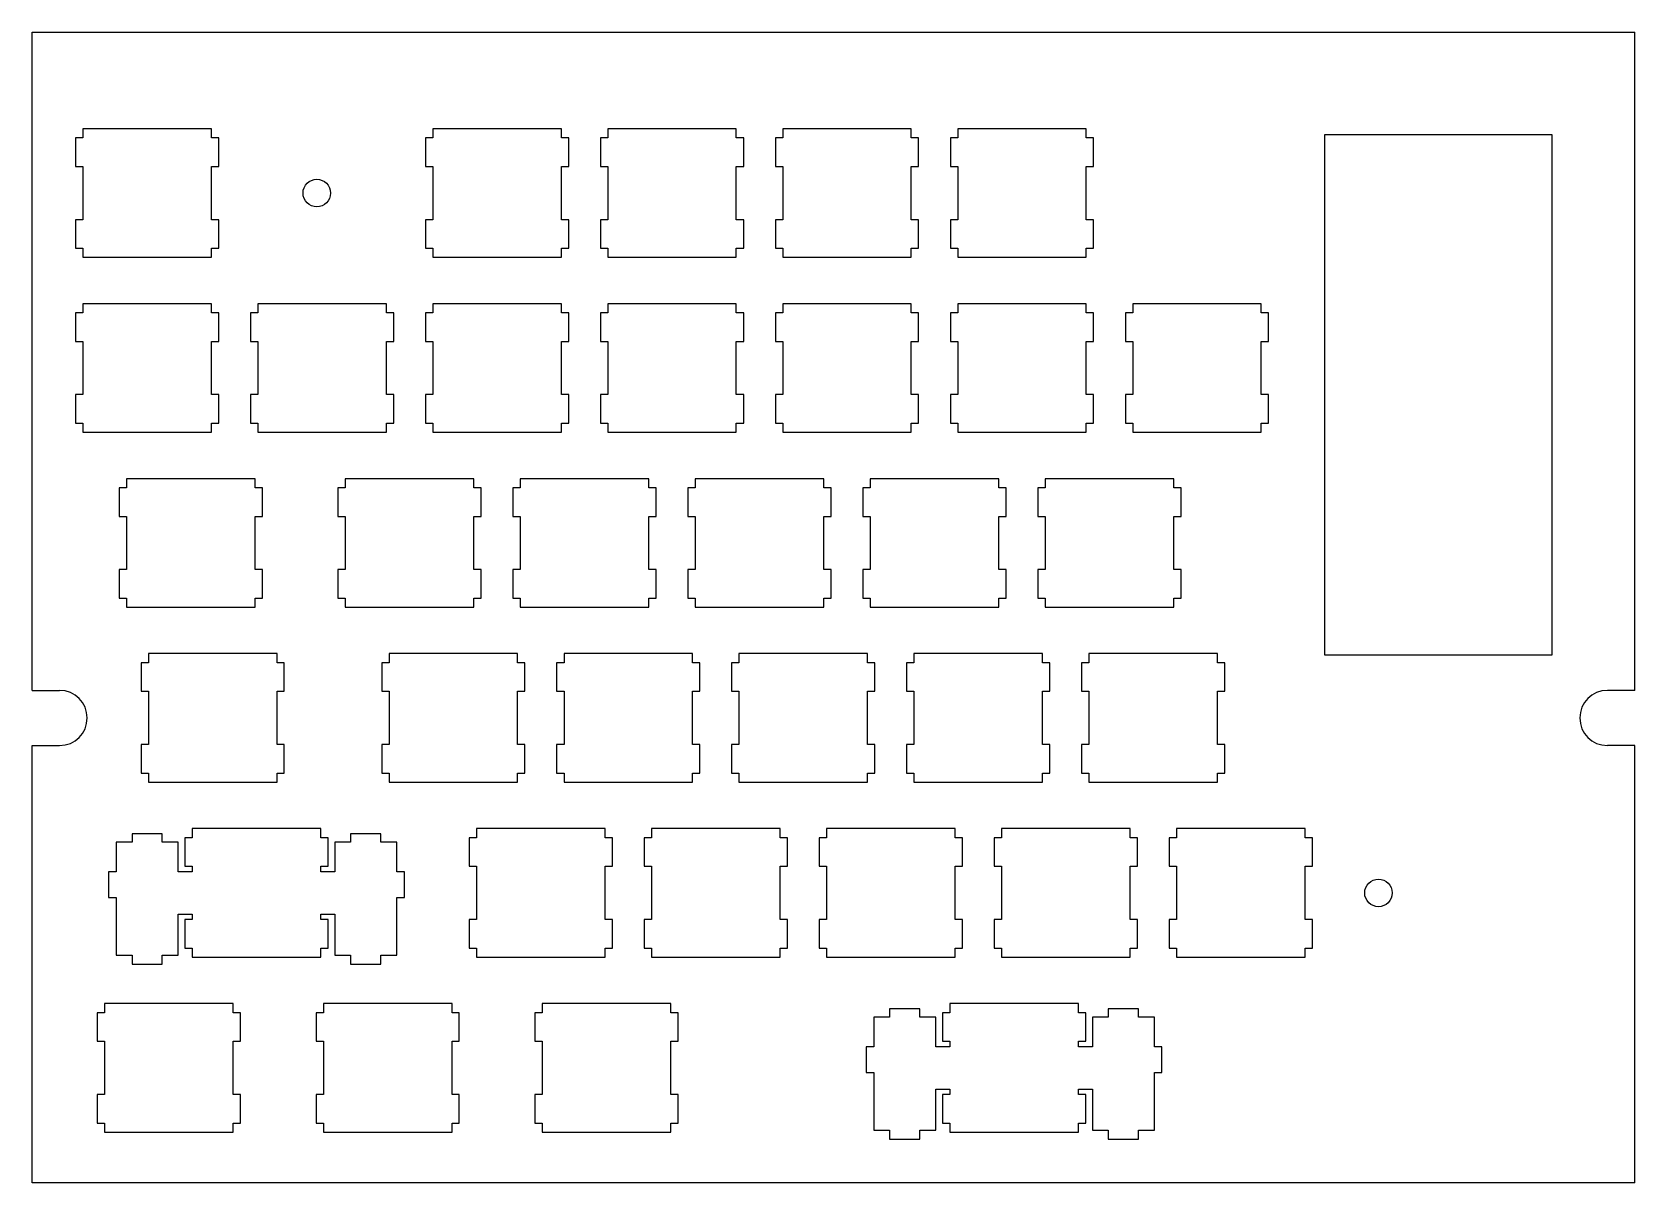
# Model space of a CAD drawing. Header units: millimetres. Extents: x 337 to 512, y 91 to 217.
import ezdxf

# ---------------------------------------------------------------- set-up
doc = ezdxf.new("R2010")
doc.units = ezdxf.units.MM

msp = doc.modelspace()

# ---------------------------------------------------------------- linework, layer by layer
at = {"color": 0}
for p, q in [((351.28, 129.38), (347.98, 129.38)), ((347.98, 129.38), (347.98, 128.46)), ((351.28, 128.46), (351.28, 129.38)), ((354.53, 129.93), (354.53, 128.93)), ((368.53, 129.93), (354.53, 129.93)), ((368.53, 128.93), (368.53, 129.93)), ((375.08, 129.38), (371.78, 129.38)), ((371.78, 129.38), (371.78, 128.46)), ((375.08, 128.46), (375.08, 129.38)), ((347.98, 128.46), (346.25, 128.46)), ((346.25, 128.46), (346.25, 125.23)), ((353, 128.46), (351.28, 128.46)), ((353, 125.23), (353, 128.46)), ((354.53, 128.93), (353.73, 128.93)), ((353.73, 128.93), (353.73, 125.83)), ((369.33, 128.93), (368.53, 128.93)), ((369.33, 125.83), (369.33, 128.93)), ((371.78, 128.46), (370.05, 128.46)), ((370.05, 128.46), (370.05, 125.23)), ((376.8, 128.46), (375.08, 128.46)), ((376.8, 125.23), (376.8, 128.46)), ((353.73, 125.83), (354.53, 125.83)), ((354.53, 125.83), (354.53, 125.23)), ((368.53, 125.23), (368.53, 125.83)), ((368.53, 125.83), (369.33, 125.83)), ((346.25, 125.23), (345.43, 125.23)), ((345.43, 125.23), (345.43, 122.43)), ((354.53, 125.23), (353, 125.23)), ((370.05, 125.23), (368.53, 125.23)), ((377.63, 125.23), (376.8, 125.23)), ((377.63, 122.43), (377.63, 125.23)), ((345.43, 122.43), (346.25, 122.43)), ((346.25, 122.43), (346.25, 116.16)), ((376.8, 116.16), (376.8, 122.43)), ((376.8, 122.43), (377.63, 122.43)), ((353, 116.16), (353, 120.63)), ((353, 120.63), (354.53, 120.63)), ((354.53, 120.63), (354.53, 120.03)), ((368.53, 120.03), (368.53, 120.63)), ((368.53, 120.63), (370.05, 120.63)), ((370.05, 120.63), (370.05, 116.16)), ((354.53, 120.03), (353.73, 120.03)), ((353.73, 120.03), (353.73, 116.93)), ((369.33, 120.03), (368.53, 120.03)), ((369.33, 116.93), (369.33, 120.03)), ((353.73, 116.93), (354.53, 116.93)), ((354.53, 116.93), (354.53, 115.93)), ((368.53, 115.93), (368.53, 116.93)), ((368.53, 116.93), (369.33, 116.93)), ((346.25, 116.16), (347.98, 116.16)), ((347.98, 116.16), (347.98, 115.18)), ((347.98, 115.18), (351.28, 115.18)), ((351.28, 115.18), (351.28, 116.16)), ((351.28, 116.16), (353, 116.16)), ((354.53, 115.93), (368.53, 115.93)), ((370.05, 116.16), (371.78, 116.16)), ((371.78, 116.16), (371.78, 115.18)), ((371.78, 115.18), (375.08, 115.18)), ((375.08, 115.18), (375.08, 116.16)), ((375.08, 116.16), (376.8, 116.16)), ((433.76, 110.33), (430.46, 110.33)), ((430.46, 110.33), (430.46, 109.41)), ((433.76, 109.41), (433.76, 110.33)), ((437.01, 110.88), (437.01, 109.88)), ((451.01, 110.88), (437.01, 110.88)), ((451.01, 109.88), (451.01, 110.88)), ((457.56, 110.33), (454.26, 110.33)), ((454.26, 110.33), (454.26, 109.41)), ((457.56, 109.41), (457.56, 110.33)), ((430.46, 109.41), (428.73, 109.41)), ((428.73, 109.41), (428.73, 106.18)), ((435.49, 109.41), (433.76, 109.41)), ((435.49, 106.18), (435.49, 109.41)), ((437.01, 109.88), (436.21, 109.88)), ((436.21, 109.88), (436.21, 106.78)), ((451.81, 109.88), (451.01, 109.88)), ((451.81, 106.78), (451.81, 109.88)), ((454.26, 109.41), (452.53, 109.41)), ((452.53, 109.41), (452.53, 106.18)), ((459.29, 109.41), (457.56, 109.41)), ((459.29, 106.18), (459.29, 109.41)), ((436.21, 106.78), (437.01, 106.78)), ((437.01, 106.78), (437.01, 106.18)), ((451.01, 106.18), (451.01, 106.78)), ((451.01, 106.78), (451.81, 106.78)), ((428.73, 106.18), (427.91, 106.18)), ((427.91, 106.18), (427.91, 103.38)), ((437.01, 106.18), (435.49, 106.18)), ((452.53, 106.18), (451.01, 106.18)), ((460.11, 106.18), (459.29, 106.18)), ((460.11, 103.38), (460.11, 106.18)), ((427.91, 103.38), (428.73, 103.38)), ((428.73, 103.38), (428.73, 97.11)), ((459.29, 97.11), (459.29, 103.38)), ((459.29, 103.38), (460.11, 103.38)), ((435.49, 97.11), (435.49, 101.58)), ((435.49, 101.58), (437.01, 101.58)), ((437.01, 101.58), (437.01, 100.98)), ((451.01, 100.98), (451.01, 101.58)), ((451.01, 101.58), (452.53, 101.58)), ((452.53, 101.58), (452.53, 97.11)), ((437.01, 100.98), (436.21, 100.98)), ((436.21, 100.98), (436.21, 97.88)), ((451.81, 100.98), (451.01, 100.98)), ((451.81, 97.88), (451.81, 100.98)), ((436.21, 97.88), (437.01, 97.88)), ((437.01, 97.88), (437.01, 96.88)), ((451.01, 96.88), (451.01, 97.88)), ((451.01, 97.88), (451.81, 97.88)), ((428.73, 97.11), (430.46, 97.11)), ((430.46, 97.11), (430.46, 96.13)), ((430.46, 96.13), (433.76, 96.13)), ((433.76, 96.13), (433.76, 97.11)), ((433.76, 97.11), (435.49, 97.11)), ((437.01, 96.88), (451.01, 96.88)), ((452.53, 97.11), (454.26, 97.11)), ((454.26, 97.11), (454.26, 96.13)), ((454.26, 96.13), (457.56, 96.13)), ((457.56, 96.13), (457.56, 97.11)), ((457.56, 97.11), (459.29, 97.11))]:
    msp.add_line(p, q, dxfattribs=at)
at = {"layer": 'Defpoints'}
for p, q in [((511.6, 144.98), (511.6, 216.66)), ((342.62, 206.13), (342.62, 205.13)), ((356.62, 206.13), (342.62, 206.13)), ((356.62, 205.13), (356.62, 206.13)), ((380.72, 206.13), (380.72, 205.13)), ((394.72, 206.13), (380.72, 206.13)), ((394.72, 205.13), (394.72, 206.13)), ((399.77, 206.13), (399.77, 205.13)), ((413.77, 206.13), (399.77, 206.13)), ((413.77, 205.13), (413.77, 206.13)), ((418.82, 206.13), (418.82, 205.13)), ((432.82, 206.13), (418.82, 206.13)), ((432.82, 205.13), (432.82, 206.13)), ((437.87, 206.13), (437.87, 205.13)), ((451.87, 206.13), (437.87, 206.13)), ((451.87, 205.13), (451.87, 206.13)), ((342.62, 205.13), (341.82, 205.13)), ((341.82, 205.13), (341.82, 202.03)), ((357.42, 205.13), (356.62, 205.13)), ((357.42, 202.03), (357.42, 205.13)), ((380.72, 205.13), (379.92, 205.13)), ((379.92, 205.13), (379.92, 202.03)), ((395.52, 205.13), (394.72, 205.13)), ((395.52, 202.03), (395.52, 205.13)), ((399.77, 205.13), (398.97, 205.13)), ((398.97, 205.13), (398.97, 202.03)), ((414.57, 205.13), (413.77, 205.13)), ((414.57, 202.03), (414.57, 205.13)), ((418.82, 205.13), (418.02, 205.13)), ((418.02, 205.13), (418.02, 202.03)), ((433.62, 205.13), (432.82, 205.13)), ((433.62, 202.03), (433.62, 205.13)), ((437.87, 205.13), (437.07, 205.13)), ((437.07, 205.13), (437.07, 202.03)), ((452.67, 205.13), (451.87, 205.13)), ((452.67, 202.03), (452.67, 205.13)), ((341.82, 202.03), (342.62, 202.03)), ((342.62, 202.03), (342.62, 196.23)), ((356.62, 196.23), (356.62, 202.03)), ((356.62, 202.03), (357.42, 202.03)), ((379.92, 202.03), (380.72, 202.03)), ((380.72, 202.03), (380.72, 196.23)), ((394.72, 196.23), (394.72, 202.03)), ((394.72, 202.03), (395.52, 202.03)), ((398.97, 202.03), (399.77, 202.03)), ((399.77, 202.03), (399.77, 196.23)), ((413.77, 196.23), (413.77, 202.03)), ((413.77, 202.03), (414.57, 202.03)), ((418.02, 202.03), (418.82, 202.03)), ((418.82, 202.03), (418.82, 196.23)), ((432.82, 196.23), (432.82, 202.03)), ((432.82, 202.03), (433.62, 202.03)), ((437.07, 202.03), (437.87, 202.03)), ((437.87, 202.03), (437.87, 196.23)), ((451.87, 196.23), (451.87, 202.03)), ((451.87, 202.03), (452.67, 202.03)), ((342.62, 196.23), (341.82, 196.23)), ((341.82, 196.23), (341.82, 193.13)), ((357.42, 196.23), (356.62, 196.23)), ((357.42, 193.13), (357.42, 196.23)), ((380.72, 196.23), (379.92, 196.23)), ((379.92, 196.23), (379.92, 193.13)), ((395.52, 196.23), (394.72, 196.23)), ((395.52, 193.13), (395.52, 196.23)), ((399.77, 196.23), (398.97, 196.23)), ((398.97, 196.23), (398.97, 193.13)), ((414.57, 196.23), (413.77, 196.23)), ((414.57, 193.13), (414.57, 196.23)), ((418.82, 196.23), (418.02, 196.23)), ((418.02, 196.23), (418.02, 193.13)), ((433.62, 196.23), (432.82, 196.23)), ((433.62, 193.13), (433.62, 196.23)), ((437.87, 196.23), (437.07, 196.23)), ((437.07, 196.23), (437.07, 193.13)), ((452.67, 196.23), (451.87, 196.23)), ((452.67, 193.13), (452.67, 196.23)), ((341.82, 193.13), (342.62, 193.13)), ((342.62, 193.13), (342.62, 192.13)), ((342.62, 192.13), (356.62, 192.13)), ((356.62, 192.13), (356.62, 193.13)), ((356.62, 193.13), (357.42, 193.13)), ((379.92, 193.13), (380.72, 193.13)), ((380.72, 193.13), (380.72, 192.13)), ((380.72, 192.13), (394.72, 192.13)), ((394.72, 192.13), (394.72, 193.13)), ((394.72, 193.13), (395.52, 193.13)), ((398.97, 193.13), (399.77, 193.13)), ((399.77, 193.13), (399.77, 192.13)), ((399.77, 192.13), (413.77, 192.13)), ((413.77, 192.13), (413.77, 193.13)), ((413.77, 193.13), (414.57, 193.13)), ((418.02, 193.13), (418.82, 193.13)), ((418.82, 193.13), (418.82, 192.13)), ((418.82, 192.13), (432.82, 192.13)), ((432.82, 192.13), (432.82, 193.13)), ((432.82, 193.13), (433.62, 193.13)), ((437.07, 193.13), (437.87, 193.13)), ((437.87, 193.13), (437.87, 192.13)), ((437.87, 192.13), (451.87, 192.13)), ((451.87, 192.13), (451.87, 193.13)), ((451.87, 193.13), (452.67, 193.13)), ((342.62, 187.08), (342.62, 186.08)), ((356.62, 187.08), (342.62, 187.08)), ((356.62, 186.08), (356.62, 187.08)), ((361.67, 187.08), (361.67, 186.08)), ((375.67, 187.08), (361.67, 187.08)), ((375.67, 186.08), (375.67, 187.08)), ((380.72, 187.08), (380.72, 186.08)), ((394.72, 187.08), (380.72, 187.08)), ((394.72, 186.08), (394.72, 187.08)), ((399.77, 187.08), (399.77, 186.08)), ((413.77, 187.08), (399.77, 187.08)), ((413.77, 186.08), (413.77, 187.08)), ((418.82, 187.08), (418.82, 186.08)), ((432.82, 187.08), (418.82, 187.08)), ((432.82, 186.08), (432.82, 187.08)), ((437.87, 187.08), (437.87, 186.08)), ((451.87, 187.08), (437.87, 187.08)), ((451.87, 186.08), (451.87, 187.08)), ((456.92, 187.08), (456.92, 186.08)), ((470.92, 187.08), (456.92, 187.08)), ((470.92, 186.08), (470.92, 187.08)), ((342.62, 186.08), (341.82, 186.08)), ((341.82, 186.08), (341.82, 182.98)), ((357.42, 186.08), (356.62, 186.08)), ((357.42, 182.98), (357.42, 186.08)), ((361.67, 186.08), (360.87, 186.08)), ((360.87, 186.08), (360.87, 182.98)), ((376.47, 186.08), (375.67, 186.08)), ((376.47, 182.98), (376.47, 186.08)), ((380.72, 186.08), (379.92, 186.08)), ((379.92, 186.08), (379.92, 182.98)), ((395.52, 186.08), (394.72, 186.08)), ((395.52, 182.98), (395.52, 186.08)), ((399.77, 186.08), (398.97, 186.08)), ((398.97, 186.08), (398.97, 182.98)), ((414.57, 186.08), (413.77, 186.08)), ((414.57, 182.98), (414.57, 186.08)), ((418.82, 186.08), (418.02, 186.08)), ((418.02, 186.08), (418.02, 182.98)), ((433.62, 186.08), (432.82, 186.08)), ((433.62, 182.98), (433.62, 186.08)), ((437.87, 186.08), (437.07, 186.08)), ((437.07, 186.08), (437.07, 182.98)), ((452.67, 186.08), (451.87, 186.08)), ((452.67, 182.98), (452.67, 186.08)), ((456.92, 186.08), (456.12, 186.08)), ((456.12, 186.08), (456.12, 182.98)), ((471.72, 186.08), (470.92, 186.08)), ((471.72, 182.98), (471.72, 186.08)), ((341.82, 182.98), (342.62, 182.98)), ((342.62, 182.98), (342.62, 177.18)), ((356.62, 177.18), (356.62, 182.98)), ((356.62, 182.98), (357.42, 182.98)), ((360.87, 182.98), (361.67, 182.98)), ((361.67, 182.98), (361.67, 177.18)), ((375.67, 177.18), (375.67, 182.98)), ((375.67, 182.98), (376.47, 182.98)), ((379.92, 182.98), (380.72, 182.98)), ((380.72, 182.98), (380.72, 177.18)), ((394.72, 177.18), (394.72, 182.98)), ((394.72, 182.98), (395.52, 182.98)), ((398.97, 182.98), (399.77, 182.98)), ((399.77, 182.98), (399.77, 177.18)), ((413.77, 177.18), (413.77, 182.98)), ((413.77, 182.98), (414.57, 182.98)), ((418.02, 182.98), (418.82, 182.98)), ((418.82, 182.98), (418.82, 177.18)), ((432.82, 177.18), (432.82, 182.98)), ((432.82, 182.98), (433.62, 182.98)), ((437.07, 182.98), (437.87, 182.98)), ((437.87, 182.98), (437.87, 177.18)), ((451.87, 177.18), (451.87, 182.98)), ((451.87, 182.98), (452.67, 182.98)), ((456.12, 182.98), (456.92, 182.98)), ((456.92, 182.98), (456.92, 177.18)), ((470.92, 177.18), (470.92, 182.98)), ((470.92, 182.98), (471.72, 182.98)), ((342.62, 177.18), (341.82, 177.18)), ((341.82, 177.18), (341.82, 174.08)), ((357.42, 177.18), (356.62, 177.18)), ((357.42, 174.08), (357.42, 177.18)), ((361.67, 177.18), (360.87, 177.18)), ((360.87, 177.18), (360.87, 174.08)), ((376.47, 177.18), (375.67, 177.18)), ((376.47, 174.08), (376.47, 177.18)), ((380.72, 177.18), (379.92, 177.18)), ((379.92, 177.18), (379.92, 174.08)), ((395.52, 177.18), (394.72, 177.18)), ((395.52, 174.08), (395.52, 177.18)), ((399.77, 177.18), (398.97, 177.18)), ((398.97, 177.18), (398.97, 174.08)), ((414.57, 177.18), (413.77, 177.18)), ((414.57, 174.08), (414.57, 177.18)), ((418.82, 177.18), (418.02, 177.18)), ((418.02, 177.18), (418.02, 174.08)), ((433.62, 177.18), (432.82, 177.18)), ((433.62, 174.08), (433.62, 177.18)), ((437.87, 177.18), (437.07, 177.18)), ((437.07, 177.18), (437.07, 174.08)), ((452.67, 177.18), (451.87, 177.18)), ((452.67, 174.08), (452.67, 177.18)), ((456.92, 177.18), (456.12, 177.18)), ((456.12, 177.18), (456.12, 174.08)), ((471.72, 177.18), (470.92, 177.18)), ((471.72, 174.08), (471.72, 177.18)), ((341.82, 174.08), (342.62, 174.08)), ((342.62, 174.08), (342.62, 173.08)), ((342.62, 173.08), (356.62, 173.08)), ((356.62, 173.08), (356.62, 174.08)), ((356.62, 174.08), (357.42, 174.08)), ((360.87, 174.08), (361.67, 174.08)), ((361.67, 174.08), (361.67, 173.08)), ((361.67, 173.08), (375.67, 173.08)), ((375.67, 173.08), (375.67, 174.08)), ((375.67, 174.08), (376.47, 174.08)), ((379.92, 174.08), (380.72, 174.08)), ((380.72, 174.08), (380.72, 173.08)), ((380.72, 173.08), (394.72, 173.08)), ((394.72, 173.08), (394.72, 174.08)), ((394.72, 174.08), (395.52, 174.08)), ((398.97, 174.08), (399.77, 174.08)), ((399.77, 174.08), (399.77, 173.08)), ((399.77, 173.08), (413.77, 173.08)), ((413.77, 173.08), (413.77, 174.08)), ((413.77, 174.08), (414.57, 174.08)), ((418.02, 174.08), (418.82, 174.08)), ((418.82, 174.08), (418.82, 173.08)), ((418.82, 173.08), (432.82, 173.08)), ((432.82, 173.08), (432.82, 174.08)), ((432.82, 174.08), (433.62, 174.08)), ((437.07, 174.08), (437.87, 174.08)), ((437.87, 174.08), (437.87, 173.08)), ((437.87, 173.08), (451.87, 173.08)), ((451.87, 173.08), (451.87, 174.08)), ((451.87, 174.08), (452.67, 174.08)), ((456.12, 174.08), (456.92, 174.08)), ((456.92, 174.08), (456.92, 173.08)), ((456.92, 173.08), (470.92, 173.08)), ((470.92, 173.08), (470.92, 174.08)), ((470.92, 174.08), (471.72, 174.08)), ((347.38, 168.03), (347.38, 167.03)), ((361.38, 168.03), (347.38, 168.03)), ((361.38, 167.03), (361.38, 168.03)), ((371.2, 168.03), (371.2, 167.03)), ((385.2, 168.03), (371.2, 168.03)), ((385.2, 167.03), (385.2, 168.03)), ((390.25, 168.03), (390.25, 167.03)), ((404.25, 168.03), (390.25, 168.03)), ((404.25, 167.03), (404.25, 168.03)), ((409.3, 168.03), (409.3, 167.03)), ((423.3, 168.03), (409.3, 168.03)), ((423.3, 167.03), (423.3, 168.03)), ((428.35, 168.03), (428.35, 167.03)), ((442.35, 168.03), (428.35, 168.03)), ((442.35, 167.03), (442.35, 168.03)), ((447.4, 168.03), (447.4, 167.03)), ((461.4, 168.03), (447.4, 168.03)), ((461.4, 167.03), (461.4, 168.03)), ((347.38, 167.03), (346.58, 167.03)), ((346.58, 167.03), (346.58, 163.93)), ((362.18, 167.03), (361.38, 167.03)), ((362.18, 163.93), (362.18, 167.03)), ((371.2, 167.03), (370.4, 167.03)), ((370.4, 167.03), (370.4, 163.93)), ((386, 167.03), (385.2, 167.03)), ((386, 163.93), (386, 167.03)), ((390.25, 167.03), (389.45, 167.03)), ((389.45, 167.03), (389.45, 163.93)), ((405.05, 167.03), (404.25, 167.03)), ((405.05, 163.93), (405.05, 167.03)), ((409.3, 167.03), (408.5, 167.03)), ((408.5, 167.03), (408.5, 163.93)), ((424.1, 167.03), (423.3, 167.03)), ((424.1, 163.93), (424.1, 167.03)), ((428.35, 167.03), (427.55, 167.03)), ((427.55, 167.03), (427.55, 163.93)), ((443.15, 167.03), (442.35, 167.03)), ((443.15, 163.93), (443.15, 167.03)), ((447.4, 167.03), (446.6, 167.03)), ((446.6, 167.03), (446.6, 163.93)), ((462.2, 167.03), (461.4, 167.03)), ((462.2, 163.93), (462.2, 167.03)), ((346.58, 163.93), (347.38, 163.93)), ((347.38, 163.93), (347.38, 158.13)), ((361.38, 158.13), (361.38, 163.93)), ((361.38, 163.93), (362.18, 163.93)), ((370.4, 163.93), (371.2, 163.93)), ((371.2, 163.93), (371.2, 158.13)), ((385.2, 158.13), (385.2, 163.93)), ((385.2, 163.93), (386, 163.93)), ((389.45, 163.93), (390.25, 163.93)), ((390.25, 163.93), (390.25, 158.13)), ((404.25, 158.13), (404.25, 163.93)), ((404.25, 163.93), (405.05, 163.93)), ((408.5, 163.93), (409.3, 163.93)), ((409.3, 163.93), (409.3, 158.13)), ((423.3, 158.13), (423.3, 163.93)), ((423.3, 163.93), (424.1, 163.93)), ((427.55, 163.93), (428.35, 163.93)), ((428.35, 163.93), (428.35, 158.13)), ((442.35, 158.13), (442.35, 163.93)), ((442.35, 163.93), (443.15, 163.93)), ((446.6, 163.93), (447.4, 163.93)), ((447.4, 163.93), (447.4, 158.13)), ((461.4, 158.13), (461.4, 163.93)), ((461.4, 163.93), (462.2, 163.93)), ((347.38, 158.13), (346.58, 158.13)), ((346.58, 158.13), (346.58, 155.03)), ((362.18, 158.13), (361.38, 158.13)), ((362.18, 155.03), (362.18, 158.13)), ((371.2, 158.13), (370.4, 158.13)), ((370.4, 158.13), (370.4, 155.03)), ((386, 158.13), (385.2, 158.13)), ((386, 155.03), (386, 158.13)), ((390.25, 158.13), (389.45, 158.13)), ((389.45, 158.13), (389.45, 155.03)), ((405.05, 158.13), (404.25, 158.13)), ((405.05, 155.03), (405.05, 158.13)), ((409.3, 158.13), (408.5, 158.13)), ((408.5, 158.13), (408.5, 155.03)), ((424.1, 158.13), (423.3, 158.13)), ((424.1, 155.03), (424.1, 158.13)), ((428.35, 158.13), (427.55, 158.13)), ((427.55, 158.13), (427.55, 155.03)), ((443.15, 158.13), (442.35, 158.13)), ((443.15, 155.03), (443.15, 158.13)), ((447.4, 158.13), (446.6, 158.13)), ((446.6, 158.13), (446.6, 155.03)), ((462.2, 158.13), (461.4, 158.13)), ((462.2, 155.03), (462.2, 158.13)), ((346.58, 155.03), (347.38, 155.03)), ((347.38, 155.03), (347.38, 154.03)), ((347.38, 154.03), (361.38, 154.03)), ((361.38, 154.03), (361.38, 155.03)), ((361.38, 155.03), (362.18, 155.03)), ((370.4, 155.03), (371.2, 155.03)), ((371.2, 155.03), (371.2, 154.03)), ((371.2, 154.03), (385.2, 154.03)), ((385.2, 154.03), (385.2, 155.03)), ((385.2, 155.03), (386, 155.03)), ((389.45, 155.03), (390.25, 155.03)), ((390.25, 155.03), (390.25, 154.03)), ((390.25, 154.03), (404.25, 154.03)), ((404.25, 154.03), (404.25, 155.03)), ((404.25, 155.03), (405.05, 155.03)), ((408.5, 155.03), (409.3, 155.03)), ((409.3, 155.03), (409.3, 154.03)), ((409.3, 154.03), (423.3, 154.03)), ((423.3, 154.03), (423.3, 155.03)), ((423.3, 155.03), (424.1, 155.03)), ((427.55, 155.03), (428.35, 155.03)), ((428.35, 155.03), (428.35, 154.03)), ((428.35, 154.03), (442.35, 154.03)), ((442.35, 154.03), (442.35, 155.03)), ((442.35, 155.03), (443.15, 155.03)), ((446.6, 155.03), (447.4, 155.03)), ((447.4, 155.03), (447.4, 154.03)), ((447.4, 154.03), (461.4, 154.03)), ((461.4, 154.03), (461.4, 155.03)), ((461.4, 155.03), (462.2, 155.03)), ((349.76, 148.98), (349.76, 147.98)), ((363.77, 148.98), (349.76, 148.98)), ((363.77, 147.98), (363.77, 148.98)), ((375.96, 148.98), (375.96, 147.98)), ((389.96, 148.98), (375.96, 148.98)), ((389.96, 147.98), (389.96, 148.98)), ((395.01, 148.98), (395.01, 147.98)), ((409.01, 148.98), (395.01, 148.98)), ((409.01, 147.98), (409.01, 148.98)), ((414.06, 148.98), (414.06, 147.98)), ((428.06, 148.98), (414.06, 148.98)), ((428.06, 147.98), (428.06, 148.98)), ((433.11, 148.98), (433.11, 147.98)), ((447.11, 148.98), (433.11, 148.98)), ((447.11, 147.98), (447.11, 148.98)), ((452.16, 148.98), (452.16, 147.98)), ((466.16, 148.98), (452.16, 148.98)), ((466.16, 147.98), (466.16, 148.98)), ((349.76, 147.98), (348.97, 147.98)), ((348.97, 147.98), (348.97, 144.88)), ((364.56, 147.98), (363.77, 147.98)), ((364.56, 144.88), (364.56, 147.98)), ((375.96, 147.98), (375.16, 147.98)), ((375.16, 147.98), (375.16, 144.88)), ((390.76, 147.98), (389.96, 147.98)), ((390.76, 144.88), (390.76, 147.98)), ((395.01, 147.98), (394.21, 147.98)), ((394.21, 147.98), (394.21, 144.88)), ((409.81, 147.98), (409.01, 147.98)), ((409.81, 144.88), (409.81, 147.98)), ((414.06, 147.98), (413.26, 147.98)), ((413.26, 147.98), (413.26, 144.88)), ((428.86, 147.98), (428.06, 147.98)), ((428.86, 144.88), (428.86, 147.98)), ((433.11, 147.98), (432.31, 147.98)), ((432.31, 147.98), (432.31, 144.88)), ((447.91, 147.98), (447.11, 147.98)), ((447.91, 144.88), (447.91, 147.98)), ((452.16, 147.98), (451.36, 147.98)), ((451.36, 147.98), (451.36, 144.88)), ((466.96, 147.98), (466.16, 147.98)), ((466.96, 144.88), (466.96, 147.98)), ((348.97, 144.88), (349.76, 144.88)), ((349.76, 144.88), (349.76, 139.08)), ((363.77, 139.08), (363.77, 144.88)), ((363.77, 144.88), (364.56, 144.88)), ((375.16, 144.88), (375.96, 144.88)), ((375.96, 144.88), (375.96, 139.08)), ((389.96, 139.08), (389.96, 144.88)), ((389.96, 144.88), (390.76, 144.88)), ((394.21, 144.88), (395.01, 144.88)), ((395.01, 144.88), (395.01, 139.08)), ((409.01, 139.08), (409.01, 144.88)), ((409.01, 144.88), (409.81, 144.88)), ((413.26, 144.88), (414.06, 144.88)), ((414.06, 144.88), (414.06, 139.08)), ((428.06, 139.08), (428.06, 144.88)), ((428.06, 144.88), (428.86, 144.88)), ((432.31, 144.88), (433.11, 144.88)), ((433.11, 144.88), (433.11, 139.08)), ((447.11, 139.08), (447.11, 144.88)), ((447.11, 144.88), (447.91, 144.88)), ((451.36, 144.88), (452.16, 144.88)), ((452.16, 144.88), (452.16, 139.08)), ((466.16, 139.08), (466.16, 144.88)), ((466.16, 144.88), (466.96, 144.88)), ((349.76, 139.08), (348.97, 139.08)), ((348.97, 139.08), (348.97, 135.98)), ((364.56, 139.08), (363.77, 139.08)), ((364.56, 135.98), (364.56, 139.08)), ((375.96, 139.08), (375.16, 139.08)), ((375.16, 139.08), (375.16, 135.98)), ((390.76, 139.08), (389.96, 139.08)), ((390.76, 135.98), (390.76, 139.08)), ((395.01, 139.08), (394.21, 139.08)), ((394.21, 139.08), (394.21, 135.98)), ((409.81, 139.08), (409.01, 139.08)), ((409.81, 135.98), (409.81, 139.08)), ((414.06, 139.08), (413.26, 139.08)), ((413.26, 139.08), (413.26, 135.98)), ((428.86, 139.08), (428.06, 139.08)), ((428.86, 135.98), (428.86, 139.08)), ((433.11, 139.08), (432.31, 139.08)), ((432.31, 139.08), (432.31, 135.98)), ((447.91, 139.08), (447.11, 139.08)), ((447.91, 135.98), (447.91, 139.08)), ((452.16, 139.08), (451.36, 139.08)), ((451.36, 139.08), (451.36, 135.98)), ((466.96, 139.08), (466.16, 139.08)), ((466.96, 135.98), (466.96, 139.08)), ((511.6, 91.36), (511.6, 138.98)), ((348.97, 135.98), (349.76, 135.98)), ((349.76, 135.98), (349.76, 134.98)), ((349.76, 134.98), (363.77, 134.98)), ((363.77, 134.98), (363.77, 135.98)), ((363.77, 135.98), (364.56, 135.98)), ((375.16, 135.98), (375.96, 135.98)), ((375.96, 135.98), (375.96, 134.98)), ((375.96, 134.98), (389.96, 134.98)), ((389.96, 134.98), (389.96, 135.98)), ((389.96, 135.98), (390.76, 135.98)), ((394.21, 135.98), (395.01, 135.98)), ((395.01, 135.98), (395.01, 134.98)), ((395.01, 134.98), (409.01, 134.98)), ((409.01, 134.98), (409.01, 135.98)), ((409.01, 135.98), (409.81, 135.98)), ((413.26, 135.98), (414.06, 135.98)), ((414.06, 135.98), (414.06, 134.98)), ((414.06, 134.98), (428.06, 134.98)), ((428.06, 134.98), (428.06, 135.98)), ((428.06, 135.98), (428.86, 135.98)), ((432.31, 135.98), (433.11, 135.98)), ((433.11, 135.98), (433.11, 134.98)), ((433.11, 134.98), (447.11, 134.98)), ((447.11, 134.98), (447.11, 135.98)), ((447.11, 135.98), (447.91, 135.98)), ((451.36, 135.98), (452.16, 135.98)), ((452.16, 135.98), (452.16, 134.98)), ((452.16, 134.98), (466.16, 134.98)), ((466.16, 134.98), (466.16, 135.98)), ((466.16, 135.98), (466.96, 135.98)), ((354.53, 129.93), (354.53, 128.93)), ((368.53, 129.93), (354.53, 129.93)), ((368.53, 128.93), (368.53, 129.93)), ((385.48, 129.93), (385.48, 128.93)), ((399.48, 129.93), (385.48, 129.93)), ((399.48, 128.93), (399.48, 129.93)), ((404.53, 129.93), (404.53, 128.93)), ((418.53, 129.93), (404.53, 129.93)), ((418.53, 128.93), (418.53, 129.93)), ((423.58, 129.93), (423.58, 128.93)), ((437.58, 129.93), (423.58, 129.93)), ((437.58, 128.93), (437.58, 129.93)), ((442.63, 129.93), (442.63, 128.93)), ((456.63, 129.93), (442.63, 129.93)), ((456.63, 128.93), (456.63, 129.93)), ((461.68, 129.93), (461.68, 128.93)), ((475.68, 129.93), (461.68, 129.93)), ((475.68, 128.93), (475.68, 129.93)), ((354.53, 128.93), (353.73, 128.93)), ((353.73, 128.93), (353.73, 125.83)), ((369.33, 128.93), (368.53, 128.93)), ((369.33, 125.83), (369.33, 128.93)), ((385.48, 128.93), (384.68, 128.93)), ((384.68, 128.93), (384.68, 125.83)), ((400.28, 128.93), (399.48, 128.93)), ((400.28, 125.83), (400.28, 128.93)), ((404.53, 128.93), (403.73, 128.93)), ((403.73, 128.93), (403.73, 125.83)), ((419.33, 128.93), (418.53, 128.93)), ((419.33, 125.83), (419.33, 128.93)), ((423.58, 128.93), (422.78, 128.93)), ((422.78, 128.93), (422.78, 125.83)), ((438.38, 128.93), (437.58, 128.93)), ((438.38, 125.83), (438.38, 128.93)), ((442.63, 128.93), (441.83, 128.93)), ((441.83, 128.93), (441.83, 125.83)), ((457.43, 128.93), (456.63, 128.93)), ((457.43, 125.83), (457.43, 128.93)), ((461.68, 128.93), (460.88, 128.93)), ((460.88, 128.93), (460.88, 125.83)), ((476.48, 128.93), (475.68, 128.93)), ((476.48, 125.83), (476.48, 128.93)), ((353.73, 125.83), (354.53, 125.83)), ((368.53, 125.83), (369.33, 125.83)), ((384.68, 125.83), (385.48, 125.83)), ((385.48, 125.83), (385.48, 120.03)), ((399.48, 120.03), (399.48, 125.83)), ((399.48, 125.83), (400.28, 125.83)), ((403.73, 125.83), (404.53, 125.83)), ((404.53, 125.83), (404.53, 120.03)), ((418.53, 120.03), (418.53, 125.83)), ((418.53, 125.83), (419.33, 125.83)), ((422.78, 125.83), (423.58, 125.83)), ((423.58, 125.83), (423.58, 120.03)), ((437.58, 120.03), (437.58, 125.83)), ((437.58, 125.83), (438.38, 125.83)), ((441.83, 125.83), (442.63, 125.83)), ((442.63, 125.83), (442.63, 120.03)), ((456.63, 120.03), (456.63, 125.83)), ((456.63, 125.83), (457.43, 125.83)), ((460.88, 125.83), (461.68, 125.83)), ((461.68, 125.83), (461.68, 120.03)), ((475.68, 120.03), (475.68, 125.83)), ((475.68, 125.83), (476.48, 125.83)), ((354.53, 120.03), (353.73, 120.03)), ((353.73, 120.03), (353.73, 116.93)), ((369.33, 120.03), (368.53, 120.03)), ((369.33, 116.93), (369.33, 120.03)), ((385.48, 120.03), (384.68, 120.03)), ((384.68, 120.03), (384.68, 116.93)), ((400.28, 120.03), (399.48, 120.03)), ((400.28, 116.93), (400.28, 120.03)), ((404.53, 120.03), (403.73, 120.03)), ((403.73, 120.03), (403.73, 116.93)), ((419.33, 120.03), (418.53, 120.03)), ((419.33, 116.93), (419.33, 120.03)), ((423.58, 120.03), (422.78, 120.03)), ((422.78, 120.03), (422.78, 116.93)), ((438.38, 120.03), (437.58, 120.03)), ((438.38, 116.93), (438.38, 120.03)), ((442.63, 120.03), (441.83, 120.03)), ((441.83, 120.03), (441.83, 116.93)), ((457.43, 120.03), (456.63, 120.03)), ((457.43, 116.93), (457.43, 120.03)), ((461.68, 120.03), (460.88, 120.03)), ((460.88, 120.03), (460.88, 116.93)), ((476.48, 120.03), (475.68, 120.03)), ((476.48, 116.93), (476.48, 120.03)), ((353.73, 116.93), (354.53, 116.93)), ((354.53, 116.93), (354.53, 115.93)), ((368.53, 115.93), (368.53, 116.93)), ((368.53, 116.93), (369.33, 116.93)), ((384.68, 116.93), (385.48, 116.93)), ((385.48, 116.93), (385.48, 115.93)), ((399.48, 115.93), (399.48, 116.93)), ((399.48, 116.93), (400.28, 116.93)), ((403.73, 116.93), (404.53, 116.93)), ((404.53, 116.93), (404.53, 115.93)), ((418.53, 115.93), (418.53, 116.93)), ((418.53, 116.93), (419.33, 116.93)), ((422.78, 116.93), (423.58, 116.93)), ((423.58, 116.93), (423.58, 115.93)), ((437.58, 115.93), (437.58, 116.93)), ((437.58, 116.93), (438.38, 116.93)), ((441.83, 116.93), (442.63, 116.93)), ((442.63, 116.93), (442.63, 115.93)), ((456.63, 115.93), (456.63, 116.93)), ((456.63, 116.93), (457.43, 116.93)), ((460.88, 116.93), (461.68, 116.93)), ((461.68, 116.93), (461.68, 115.93)), ((475.68, 115.93), (475.68, 116.93)), ((475.68, 116.93), (476.48, 116.93)), ((354.53, 115.93), (368.53, 115.93)), ((385.48, 115.93), (399.48, 115.93)), ((404.53, 115.93), (418.53, 115.93)), ((423.58, 115.93), (437.58, 115.93)), ((442.63, 115.93), (456.63, 115.93)), ((461.68, 115.93), (475.68, 115.93)), ((345, 110.88), (345, 109.88)), ((359, 110.88), (345, 110.88)), ((359, 109.88), (359, 110.88)), ((368.81, 110.88), (368.81, 109.88)), ((382.82, 110.88), (368.81, 110.88)), ((382.82, 109.88), (382.82, 110.88)), ((392.63, 110.88), (392.63, 109.88)), ((406.63, 110.88), (392.63, 110.88)), ((406.63, 109.88), (406.63, 110.88)), ((437.01, 110.88), (437.01, 109.88)), ((451.01, 110.88), (437.01, 110.88)), ((451.01, 109.88), (451.01, 110.88)), ((345, 109.88), (344.2, 109.88)), ((344.2, 109.88), (344.2, 106.78)), ((359.8, 109.88), (359, 109.88)), ((359.8, 106.78), (359.8, 109.88)), ((368.81, 109.88), (368.02, 109.88)), ((368.02, 109.88), (368.02, 106.78)), ((383.61, 109.88), (382.82, 109.88)), ((383.61, 106.78), (383.61, 109.88)), ((392.63, 109.88), (391.83, 109.88)), ((391.83, 109.88), (391.83, 106.78)), ((407.43, 109.88), (406.63, 109.88)), ((407.43, 106.78), (407.43, 109.88)), ((437.01, 109.88), (436.21, 109.88)), ((436.21, 109.88), (436.21, 106.78)), ((451.81, 109.88), (451.01, 109.88)), ((451.81, 106.78), (451.81, 109.88)), ((344.2, 106.78), (345, 106.78)), ((345, 106.78), (345, 100.98)), ((359, 100.98), (359, 106.78)), ((359, 106.78), (359.8, 106.78)), ((368.02, 106.78), (368.81, 106.78)), ((368.81, 106.78), (368.81, 100.98)), ((382.82, 100.98), (382.82, 106.78)), ((382.82, 106.78), (383.61, 106.78)), ((391.83, 106.78), (392.63, 106.78)), ((392.63, 106.78), (392.63, 100.98)), ((406.63, 100.98), (406.63, 106.78)), ((406.63, 106.78), (407.43, 106.78)), ((436.21, 106.78), (437.01, 106.78)), ((451.01, 106.78), (451.81, 106.78)), ((345, 100.98), (344.2, 100.98)), ((344.2, 100.98), (344.2, 97.88)), ((359.8, 100.98), (359, 100.98)), ((359.8, 97.88), (359.8, 100.98)), ((368.81, 100.98), (368.02, 100.98)), ((368.02, 100.98), (368.02, 97.88)), ((383.61, 100.98), (382.82, 100.98)), ((383.61, 97.88), (383.61, 100.98)), ((392.63, 100.98), (391.83, 100.98)), ((391.83, 100.98), (391.83, 97.88)), ((407.43, 100.98), (406.63, 100.98)), ((407.43, 97.88), (407.43, 100.98)), ((437.01, 100.98), (436.21, 100.98)), ((436.21, 100.98), (436.21, 97.88)), ((451.81, 100.98), (451.01, 100.98)), ((451.81, 97.88), (451.81, 100.98)), ((344.2, 97.88), (345, 97.88)), ((345, 97.88), (345, 96.88)), ((359, 96.88), (359, 97.88)), ((359, 97.88), (359.8, 97.88)), ((368.02, 97.88), (368.81, 97.88)), ((368.81, 97.88), (368.81, 96.88)), ((382.82, 96.88), (382.82, 97.88)), ((382.82, 97.88), (383.61, 97.88)), ((391.83, 97.88), (392.63, 97.88)), ((392.63, 97.88), (392.63, 96.88)), ((406.63, 96.88), (406.63, 97.88)), ((406.63, 97.88), (407.43, 97.88)), ((436.21, 97.88), (437.01, 97.88)), ((437.01, 97.88), (437.01, 96.88)), ((451.01, 96.88), (451.01, 97.88)), ((451.01, 97.88), (451.81, 97.88)), ((345, 96.88), (359, 96.88)), ((368.81, 96.88), (382.82, 96.88)), ((392.63, 96.88), (406.63, 96.88)), ((437.01, 96.88), (451.01, 96.88))]:
    msp.add_line(p, q, dxfattribs=at)
at = {"layer": 'Defpoints', "linetype": 'Continuous'}
for p, q in [((502.6, 205.46), (477.82, 205.46)), ((477.82, 205.46), (477.82, 148.85)), ((502.6, 148.85), (502.6, 205.46)), ((477.82, 148.85), (502.6, 148.85)), ((337.1, 144.98), (340.1, 144.98)), ((511.6, 144.98), (508.6, 144.98)), ((337.1, 138.98), (340.1, 138.98)), ((511.6, 138.98), (508.6, 138.98))]:
    msp.add_line(p, q, dxfattribs=at)
at = {"layer": 'Defpoints'}
for points in [[(337.1, 144.98), (337.1, 216.66), (511.6, 216.66)], [(337.1, 91.36), (337.1, 138.98)], [(511.6, 91.36), (337.1, 91.36)]]:
    msp.add_lwpolyline(points, dxfattribs=at)
for centre in [(368.1, 199.13), (483.68, 122.93)]:
    msp.add_circle(centre, 1.5, dxfattribs=at)
msp.add_arc((340.1, 141.98), 3, 270, 90, dxfattribs=at)
at = {"layer": 'Defpoints', "linetype": 'Continuous'}
msp.add_arc((508.6, 141.98), 3, 90, 270, dxfattribs=at)

doc.saveas('drawing.dxf')
